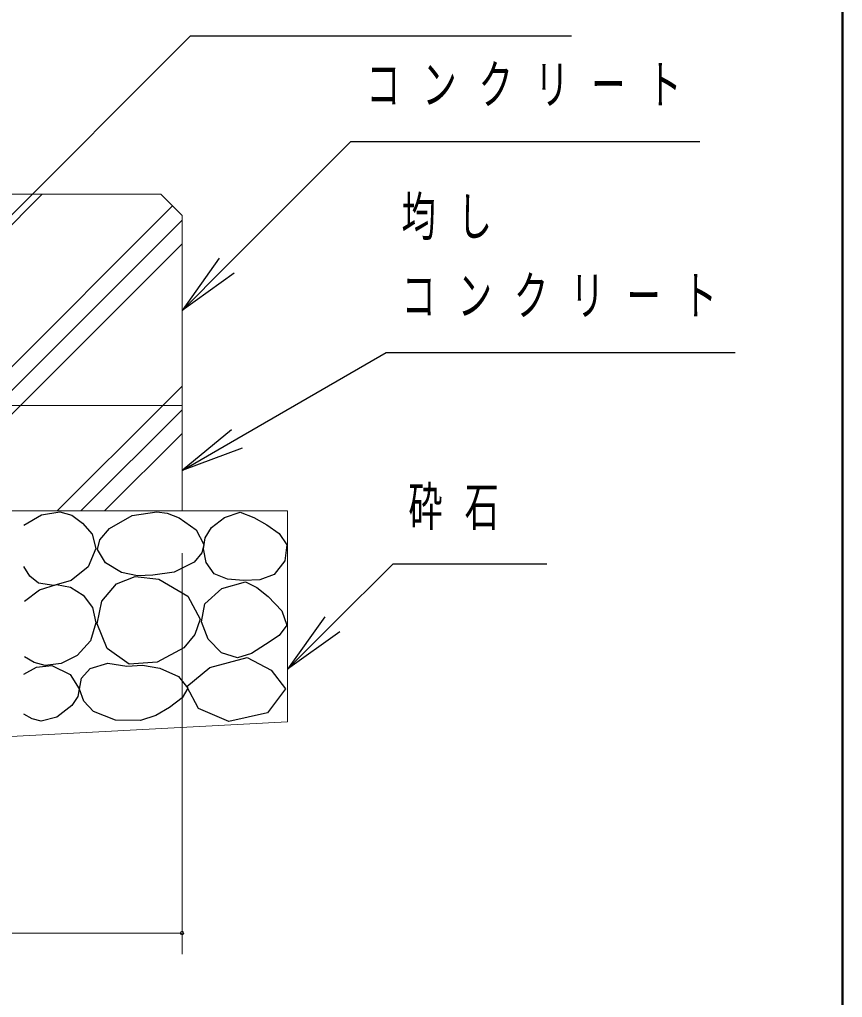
# Model space of a CAD drawing. Units: millimetres, scale not verified. Extents: x -11550 to 0, y 0 to 8010.
# Drawn here: x -1170 to 0, y 2840 to 4229 of the extents above; entities that cross this region are included whole.
import ezdxf

# ---------------------------------------------------------------- set-up
doc = ezdxf.new("R2010")
doc.units = ezdxf.units.MM
for name, color, linetype, lineweight in [('A3図枠', 7, 'Continuous', 25), ('線', 7, 'Continuous', 25), ('補助', 2, 'Continuous', 50)]:
    doc.layers.add(name, color=color, linetype=linetype, lineweight=lineweight)
doc.styles.add('ＭＳ ゴシック', font='')
doc.styles.get('ＭＳ ゴシック').set_extended_font_data('MS Gothic')

# ---------------------------------------------------------------- blocks, each defined once
blk = doc.blocks.new('dimension_origin')
at = {"color": 0, "linetype": 'Continuous', "lineweight": -2}
blk.add_circle((0, 0), 1.25, dxfattribs=at)

msp = doc.modelspace()

# ---------------------------------------------------------------- linework, layer by layer
at = {"layer": 'A3図枠', "lineweight": 50}
msp.add_line((0, 0), (0, 8010), dxfattribs=at)
at = {"layer": '線', "lineweight": 13}
for p, q in [((-1364.918, 3981), (-968.918, 3981)), ((-968.918, 3981), (-938.918, 3951)), ((-938.918, 3681), (-938.918, 3951)), ((-1838.918, 3681), (-938.918, 3681)), ((-938.918, 3681), (-938.918, 3531)), ((-1988.918, 3531), (-788.918, 3531)), ((-788.918, 3531), (-788.918, 3231)), ((-1988.918, 3168.111), (-788.918, 3231))]:
    msp.add_line(p, q, dxfattribs=at)
at = {"layer": '補助', "lineweight": 25}
for p, q in [((-1238.279, 3894.64), (-926.918, 4206)), ((-926.918, 4206), (-896.918, 4206)), ((-896.918, 4206), (-385.375, 4206)), ((-875.279, 3879.64), (-698.918, 4056)), ((-698.918, 4056), (-668.918, 4056)), ((-668.918, 4056), (-202.965, 4056)), ((-885.885, 3890.246), (-938.918, 3816)), ((-938.918, 3816), (-875.279, 3879.64)), ((-864.672, 3869.033), (-938.918, 3816)), ((-860.976, 3633.397), (-648.622, 3756)), ((-648.622, 3756), (-618.622, 3756)), ((-618.622, 3756), (-152.669, 3756)), ((-868.476, 3646.388), (-938.918, 3588.397)), ((-938.918, 3588.397), (-860.976, 3633.397)), ((-853.476, 3620.407), (-938.918, 3588.397)), ((-725.279, 3369.64), (-638.918, 3456)), ((-638.918, 3456), (-608.918, 3456)), ((-608.918, 3456), (-420.293, 3456)), ((-735.885, 3380.246), (-788.918, 3306)), ((-788.918, 3306), (-725.279, 3369.64)), ((-714.672, 3359.033), (-788.918, 3306))]:
    msp.add_line(p, q, dxfattribs=at)
at = {"layer": '補助', "lineweight": 13}
for p, q in [((-1287.746, 3831), (-1137.746, 3981)), ((-1235.69, 3681), (-952.304, 3964.386)), ((-1202.014, 3681), (-938.918, 3944.096)), ((-1168.338, 3681), (-938.918, 3910.42)), ((-966.283, 3681), (-938.918, 3708.364)), ((-1318.338, 3531), (-1168.338, 3681)), ((-1116.283, 3531), (-966.283, 3681)), ((-1082.607, 3531), (-938.918, 3674.688)), ((-1048.931, 3531), (-938.918, 3641.012)), ((-938.918, 3471), (-938.918, 2901)), ((-938.918, 2931), (-1838.918, 2931))]:
    msp.add_line(p, q, dxfattribs=at)
at = {"layer": '補助', "lineweight": 25}
for points in [[(-1163.918, 3510.897), (-1138.637, 3525.463), (-1112.588, 3529.908), (-1095.73, 3524.844), (-1080.27, 3513.748), (-1066.854, 3497.822), (-1061.259, 3477.627), (-1072.263, 3451.316), (-1096.429, 3432.001), (-1121.326, 3424.864), (-1143.006, 3428.199), (-1155.157, 3438.327), (-1163.918, 3451.963)], [(-1162.968, 3402.535), (-1141.547, 3418.921), (-1117.342, 3426.298), (-1097.226, 3422.625), (-1079.32, 3411.089), (-1066.142, 3393.745), (-1061.259, 3372.117), (-1069.251, 3346.292), (-1087.875, 3325.54), (-1110.792, 3313.925), (-1133.501, 3311.282), (-1148.962, 3315.6), (-1162.968, 3323.639)], [(-1163.918, 3298.925), (-1145.864, 3308.881), (-1123.996, 3311.282), (-1097.847, 3298.281), (-1085.024, 3278.013), (-1086.86, 3267.003), (-1095.479, 3254.249), (-1116.967, 3237.834), (-1139.205, 3232.387), (-1152.093, 3235.541), (-1163.918, 3241.892)]]:
    msp.add_lwpolyline(points, dxfattribs=at)
for points in [[(-974.536, 3529.479), (-959.824, 3527.628), (-942.912, 3521.37), (-918.998, 3504.007), (-908.043, 3483.258), (-910.667, 3471.372), (-921.829, 3458.121), (-950.302, 3443.803), (-980.212, 3439.471), (-1002.264, 3438.953), (-1024.811, 3443.525), (-1047.608, 3457.369), (-1058.869, 3475.96), (-1055.961, 3489.919), (-1041.84, 3505.963), (-1009.835, 3524.582)], [(-856.265, 3529.206), (-836.877, 3521.585), (-818.243, 3511.146), (-800.668, 3499.033), (-789.726, 3482.63), (-792.762, 3459.883), (-807.786, 3440.806), (-828.383, 3433.036), (-851.511, 3432.251), (-874.348, 3434.064), (-893.336, 3441.756), (-904.593, 3457.614), (-908.545, 3476.927), (-906, 3492.544), (-897.137, 3507.344), (-878.658, 3521.826)], [(-936.425, 3336.488), (-974.192, 3315.92), (-1014.27, 3312.973), (-1045.121, 3335.334), (-1059.678, 3370.546), (-1052.838, 3402.879), (-1032.11, 3427.307), (-1005.635, 3437.607), (-972.104, 3433.794), (-930.842, 3409.63), (-912.91, 3377.033), (-920.817, 3355.452)], [(-848.66, 3430.35), (-832.673, 3421.972), (-816.342, 3409.438), (-796.995, 3388.978), (-789.726, 3368.564), (-800.61, 3354.082), (-820.143, 3340.998), (-840.056, 3328.136), (-860.066, 3321.987), (-883, 3329.327), (-901.891, 3348.603), (-911.209, 3373.435), (-906.642, 3398.982), (-882.169, 3420.734)], [(-846.203, 3322.551), (-812.244, 3304.494), (-791.811, 3278.048), (-817.27, 3244.24), (-872.576, 3231.897), (-915.637, 3250.229), (-931.913, 3281.345), (-899.567, 3308.671)], [(-1017.513, 3310.118), (-994.908, 3311.999), (-970.482, 3307.686), (-943.699, 3295.513), (-930.748, 3279.305), (-938.809, 3265.258), (-956.696, 3251.735), (-976.133, 3240.205), (-998.052, 3233.085), (-1033.599, 3233.785), (-1064.545, 3246.059), (-1078.655, 3260.481), (-1084.817, 3277.683), (-1081.638, 3293.128), (-1069.41, 3306.875), (-1044.215, 3314.496)]]:
    msp.add_lwpolyline(points, close=True, dxfattribs=at)

# ---------------------------------------------------------------- block references
at = {"layer": '補助', "lineweight": 13, "xscale": 2, "yscale": 2, "rotation": 180}
msp.add_blockref('dimension_origin', (-938.918, 2931), dxfattribs=at)

# ---------------------------------------------------------------- texts
at = {"layer": '補助', "char_height": 54.99, "attachment_point": 1, "style": 'ＭＳ ゴシック'}
for s, insert in [('\\T1.64;\\W0.65;コンクリート', (-677.168, 4164.75)), ('\\T1.64;\\W0.65;均し', (-626.872, 3977.25)), ('\\T1.64;\\W0.65;コンクリート', (-626.872, 3864.75)), ('\\T1.64;\\W0.65;砕石', (-617.168, 3564.75))]:
    msp.add_mtext(s, dxfattribs=dict(at, insert=insert))

doc.saveas('drawing.dxf')
